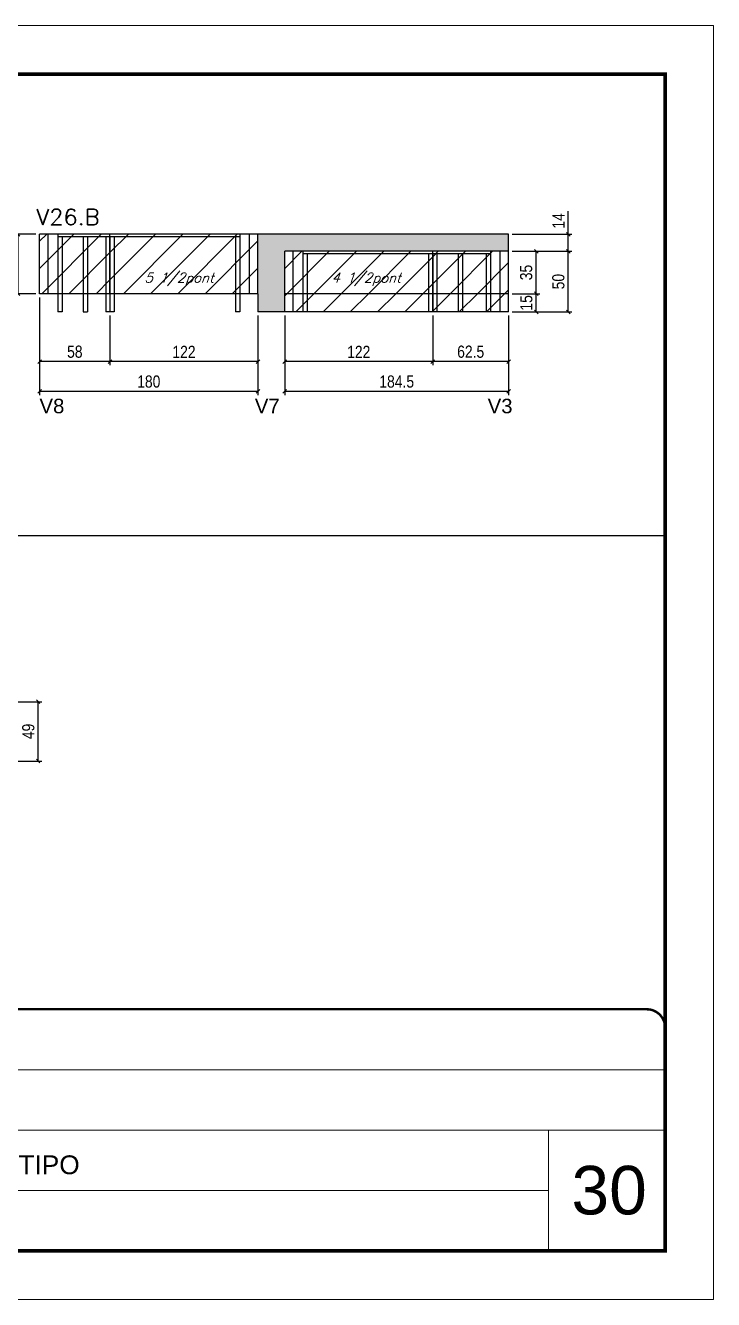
# Model space of a CAD drawing. Extents: x -10448 to -1189, y -11772 to 17235.
# Drawn here: x -7932 to -7365, y 7754 to 8804 of the extents above; entities that cross this region are included whole.
import ezdxf

# ---------------------------------------------------------------- set-up
doc = ezdxf.new("R2010")
doc.units = 0
doc.linetypes.add('CONTINUO', pattern=[0])
doc.linetypes.add('DASHED', pattern=[0.75, 0.5, -0.25])
for name, color, linetype in [('5', 5, 'Continuous'), ('COTA', 241, 'Continuous'), ('Painéis', 200, 'Continuous'), ('SARR_2.2x7', 40, 'Continuous'), ('SARR_3.5x7', 81, 'Continuous'), ('texto', 7, 'Continuous')]:
    doc.layers.add(name, color=color, linetype=linetype)
for name, color, linetype, lineweight in [('CARIMBO', 255, 'Continuous', 9), ('Folhas', 255, 'Continuous', 9), ('Hachura', 251, 'Continuous', 9), ('SARRAFO DE PRESSAO', 251, 'DASHED', 9), ('Texto Seção', 7, 'Continuous', 15)]:
    doc.layers.add(name, color=color, linetype=linetype, lineweight=lineweight)
doc.styles.add('ARIAL', font='arial.ttf')
doc.styles.add('COTA TECNICA', font='techl___.ttf', dxfattribs={"height": 10})
doc.styles.add('REGUA-120', font='ROMANS.shx', dxfattribs={"height": 15})
doc.styles.add('Romans', font='romans.shx')
doc.styles.get("Standard").update_dxf_attribs({"font": 'arial.ttf'})
doc.dimstyles.new('PAINEL', dxfattribs={"dimtxt": 10, "dimasz": 3, "dimexe": 3, "dimexo": 3, "dimgap": 3, "dimtad": 1, "dimdec": 1, "dimzin": 12, "dimdsep": 46, "dimtxsty": 'COTA TECNICA', "dimblk1": 'OBLIQUE', "dimblk2": 'OBLIQUE', "dimsah": 1, "dimcen": 0.9, "dimclrd": 4, "dimclre": 4, "dimclrt": 240, "dimadec": 1, "dimazin": 3, "dimtfac": 1, "dimtdec": 1, "dimtmove": 0, "dimatfit": 3, "dimfxl": 1, "dimtolj": 1, "dimtzin": 12, "dimarcsym": 0})
pattern_1 = [(45, (-137901.09, -16060.878), (-11.2253202, 11.2253202), [])]

# ---------------------------------------------------------------- blocks, each defined once
blk = doc.blocks.new('9999999999')
at = {"color": 30, "linetype": 'CONTINUO'}
for p, q in [((98564.6, 34379.6), (99584, 34379.6)), ((98564.6, 34329.8), (99488, 34329.8)), ((99584, 34329.8), (99488, 34329.8)), ((99488, 34329.8), (99488, 34230.2)), ((98564.6, 34280), (99488, 34280))]:
    blk.add_line(p, q, dxfattribs=at)
at = {"color": 30, "linetype": 'CONTINUO', "const_width": 2}
blk.add_lwpolyline([(99584, 34230.2), (99584, 34414.4, 0.414214), (99569, 34429.4), (98229, 34429.4, 0.414214), (98214, 34414.4), (98214, 34245.2, 0.414214), (98229, 34230.2), (99584, 34230.2)], format="xyb", dxfattribs=at)
at = {"layer": 'Folhas'}
blk.add_lwpolyline([(98139, 34190.2), (99624, 34190.2), (99624, 35240.2), (98139, 35240.2)], close=True, dxfattribs=at)
at = {"layer": 'Folhas', "color": 30, "const_width": 3}
blk.add_lwpolyline([(98214, 34230.2), (99584, 34230.2), (99584, 35200.2), (98214, 35200.2)], close=True, dxfattribs=at)
at = {"color": 7, "linetype": 'Continuous', "ltscale": 5, "style": 'ARIAL'}
blk.add_text('2°, 3° E PAVIMENTO TIPO', height=15.483, dxfattribs=at).set_placement((98837.7, 34293.5))
blk = doc.blocks.new('_Oblique')
at = {"color": 0, "linetype": 'ByBlock', "lineweight": -2}
blk.add_line((-0.5, -0.5), (0.5, 0.5), dxfattribs=at)
blk = doc.blocks.new('*D308')
at = {"layer": 'COTA', "color": 4, "linetype": 'ByBlock', "lineweight": -2, "transparency": 16777216}
for p, q in [((-7596.3, 8565.1), (-7596.3, 8524.2)), ((-7533.8, 8565.1), (-7533.8, 8524.2)), ((-7533.8, 8527.2), (-7596.3, 8527.2))]:
    blk.add_line(p, q, dxfattribs=at)
at = {"layer": 'Defpoints', "color": 0, "linetype": 'ByBlock', "transparency": 16777216}
for p in [(-7596.3, 8568.1), (-7533.8, 8568.1), (-7596.3, 8527.2)]:
    blk.add_point(p, dxfattribs=at)
at = {"layer": 'COTA', "color": 4, "linetype": 'ByBlock', "lineweight": -2, "transparency": 16777216, "xscale": 3, "yscale": 3, "zscale": 3, "rotation": 180}
blk.add_blockref('_Oblique', (-7596.3, 8527.2), dxfattribs=at)
at = {"layer": 'COTA', "color": 4, "linetype": 'ByBlock', "lineweight": -2, "transparency": 16777216, "xscale": 3, "yscale": 3, "zscale": 3}
blk.add_blockref('_Oblique', (-7533.8, 8527.2), dxfattribs=at)
at = {"layer": 'COTA', "color": 240, "linetype": 'ByBlock', "transparency": 16777216, "insert": (-7565, 8535.3), "char_height": 10, "attachment_point": 5, "style": 'COTA TECNICA'}
blk.add_mtext('\\A1;62.5', dxfattribs=at)
blk = doc.blocks.new('*D309')
at = {"layer": 'COTA', "color": 4, "linetype": 'ByBlock', "lineweight": -2, "transparency": 16777216}
for p, q in [((-7718.3, 8565.1), (-7718.3, 8524.2)), ((-7596.3, 8565.1), (-7596.3, 8524.2)), ((-7596.3, 8527.2), (-7718.3, 8527.2))]:
    blk.add_line(p, q, dxfattribs=at)
at = {"layer": 'Defpoints', "color": 0, "linetype": 'ByBlock', "transparency": 16777216}
for p in [(-7718.3, 8568.1), (-7596.3, 8568.1), (-7718.3, 8527.2)]:
    blk.add_point(p, dxfattribs=at)
at = {"layer": 'COTA', "color": 4, "linetype": 'ByBlock', "lineweight": -2, "transparency": 16777216, "xscale": 3, "yscale": 3, "zscale": 3, "rotation": 180}
blk.add_blockref('_Oblique', (-7718.3, 8527.2), dxfattribs=at)
at = {"layer": 'COTA', "color": 4, "linetype": 'ByBlock', "lineweight": -2, "transparency": 16777216, "xscale": 3, "yscale": 3, "zscale": 3}
blk.add_blockref('_Oblique', (-7596.3, 8527.2), dxfattribs=at)
at = {"layer": 'COTA', "color": 240, "linetype": 'ByBlock', "transparency": 16777216, "insert": (-7657.3, 8535.2), "char_height": 10, "attachment_point": 5, "style": 'COTA TECNICA'}
blk.add_mtext('\\A1;122', dxfattribs=at)
blk = doc.blocks.new('*D1385')
at = {"layer": 'COTA', "color": 4, "linetype": 'ByBlock', "lineweight": -2, "transparency": 16777216}
for p, q in [((-7718.3, 8565.1), (-7718.3, 8499.6)), ((-7533.8, 8565.1), (-7533.8, 8499.6)), ((-7533.8, 8502.6), (-7718.3, 8502.6))]:
    blk.add_line(p, q, dxfattribs=at)
at = {"layer": 'Defpoints', "color": 0, "linetype": 'ByBlock', "transparency": 16777216}
for p in [(-7718.3, 8568.1), (-7533.8, 8568.1), (-7718.3, 8502.6)]:
    blk.add_point(p, dxfattribs=at)
at = {"layer": 'COTA', "color": 4, "linetype": 'ByBlock', "lineweight": -2, "transparency": 16777216, "xscale": 3, "yscale": 3, "zscale": 3, "rotation": 180}
blk.add_blockref('_Oblique', (-7718.3, 8502.6), dxfattribs=at)
at = {"layer": 'COTA', "color": 4, "linetype": 'ByBlock', "lineweight": -2, "transparency": 16777216, "xscale": 3, "yscale": 3, "zscale": 3}
blk.add_blockref('_Oblique', (-7533.8, 8502.6), dxfattribs=at)
at = {"layer": 'COTA', "color": 240, "linetype": 'ByBlock', "transparency": 16777216, "insert": (-7626, 8510.7), "char_height": 10, "attachment_point": 5, "style": 'COTA TECNICA'}
blk.add_mtext('\\A1;184.5', dxfattribs=at)
blk = doc.blocks.new('*D310')
at = {"layer": 'COTA', "color": 4, "linetype": 'ByBlock', "lineweight": -2, "transparency": 16777216}
for p, q in [((-7862.4, 8565.1), (-7862.4, 8524.2)), ((-7740.4, 8565.1), (-7740.4, 8524.2)), ((-7740.4, 8527.2), (-7862.4, 8527.2))]:
    blk.add_line(p, q, dxfattribs=at)
at = {"layer": 'Defpoints', "color": 0, "linetype": 'ByBlock', "transparency": 16777216}
for p in [(-7862.4, 8568.1), (-7740.4, 8568.1), (-7862.4, 8527.2)]:
    blk.add_point(p, dxfattribs=at)
at = {"layer": 'COTA', "color": 4, "linetype": 'ByBlock', "lineweight": -2, "transparency": 16777216, "xscale": 3, "yscale": 3, "zscale": 3, "rotation": 180}
blk.add_blockref('_Oblique', (-7862.4, 8527.2), dxfattribs=at)
at = {"layer": 'COTA', "color": 4, "linetype": 'ByBlock', "lineweight": -2, "transparency": 16777216, "xscale": 3, "yscale": 3, "zscale": 3}
blk.add_blockref('_Oblique', (-7740.4, 8527.2), dxfattribs=at)
at = {"layer": 'COTA', "color": 240, "linetype": 'ByBlock', "transparency": 16777216, "insert": (-7801.4, 8535.2), "char_height": 10, "attachment_point": 5, "style": 'COTA TECNICA'}
blk.add_mtext('\\A1;122', dxfattribs=at)
blk = doc.blocks.new('*D311')
at = {"layer": 'COTA', "color": 4, "linetype": 'ByBlock', "lineweight": -2, "transparency": 16777216}
for p, q in [((-7920.4, 8580.1), (-7920.4, 8524.2)), ((-7862.4, 8565.1), (-7862.4, 8524.2)), ((-7862.4, 8527.2), (-7920.4, 8527.2))]:
    blk.add_line(p, q, dxfattribs=at)
at = {"layer": 'Defpoints', "color": 0, "linetype": 'ByBlock', "transparency": 16777216}
for p in [(-7920.4, 8583.1), (-7862.4, 8568.1), (-7920.4, 8527.2)]:
    blk.add_point(p, dxfattribs=at)
at = {"layer": 'COTA', "color": 4, "linetype": 'ByBlock', "lineweight": -2, "transparency": 16777216, "xscale": 3, "yscale": 3, "zscale": 3, "rotation": 180}
blk.add_blockref('_Oblique', (-7920.4, 8527.2), dxfattribs=at)
at = {"layer": 'COTA', "color": 4, "linetype": 'ByBlock', "lineweight": -2, "transparency": 16777216, "xscale": 3, "yscale": 3, "zscale": 3}
blk.add_blockref('_Oblique', (-7862.4, 8527.2), dxfattribs=at)
at = {"layer": 'COTA', "color": 240, "linetype": 'ByBlock', "transparency": 16777216, "insert": (-7891.4, 8535.3), "char_height": 10, "attachment_point": 5, "style": 'COTA TECNICA'}
blk.add_mtext('\\A1;58', dxfattribs=at)
blk = doc.blocks.new('*D312')
at = {"layer": 'COTA', "color": 4, "linetype": 'ByBlock', "lineweight": -2, "transparency": 16777216}
for p, q in [((-7920.4, 8580.1), (-7920.4, 8499.6)), ((-7740.4, 8565.1), (-7740.4, 8499.6)), ((-7740.4, 8502.6), (-7920.4, 8502.6))]:
    blk.add_line(p, q, dxfattribs=at)
at = {"layer": 'Defpoints', "color": 0, "linetype": 'ByBlock', "transparency": 16777216}
for p in [(-7920.4, 8583.1), (-7740.4, 8568.1), (-7920.4, 8502.6)]:
    blk.add_point(p, dxfattribs=at)
at = {"layer": 'COTA', "color": 4, "linetype": 'ByBlock', "lineweight": -2, "transparency": 16777216, "xscale": 3, "yscale": 3, "zscale": 3, "rotation": 180}
blk.add_blockref('_Oblique', (-7920.4, 8502.6), dxfattribs=at)
at = {"layer": 'COTA', "color": 4, "linetype": 'ByBlock', "lineweight": -2, "transparency": 16777216, "xscale": 3, "yscale": 3, "zscale": 3}
blk.add_blockref('_Oblique', (-7740.4, 8502.6), dxfattribs=at)
at = {"layer": 'COTA', "color": 240, "linetype": 'ByBlock', "transparency": 16777216, "insert": (-7830.4, 8510.7), "char_height": 10, "attachment_point": 5, "style": 'COTA TECNICA'}
blk.add_mtext('\\A1;180', dxfattribs=at)
blk = doc.blocks.new('*D313')
at = {"layer": 'COTA', "color": 4, "linetype": 'ByBlock', "lineweight": -2, "transparency": 16777216}
for p, q in [((-7530.8, 8618.1), (-7481.6, 8618.1)), ((-7484.6, 8568.1), (-7484.6, 8618.1)), ((-7530.8, 8568.1), (-7481.6, 8568.1))]:
    blk.add_line(p, q, dxfattribs=at)
at = {"layer": 'Defpoints', "color": 0, "linetype": 'ByBlock', "transparency": 16777216}
for p in [(-7533.8, 8618.1), (-7484.6, 8618.1), (-7533.8, 8568.1)]:
    blk.add_point(p, dxfattribs=at)
at = {"layer": 'COTA', "color": 4, "linetype": 'ByBlock', "lineweight": -2, "transparency": 16777216, "xscale": 3, "yscale": 3, "zscale": 3}
for p, rotation in [((-7484.6, 8618.1), 90), ((-7484.6, 8568.1), 270)]:
    blk.add_blockref('_Oblique', p, dxfattribs=dict(at, rotation=rotation))
at = {"layer": 'COTA', "color": 240, "linetype": 'ByBlock', "transparency": 16777216, "insert": (-7492.7, 8593.1), "char_height": 10, "attachment_point": 5, "rotation": 90, "style": 'COTA TECNICA'}
blk.add_mtext('\\A1;50', dxfattribs=at)
blk = doc.blocks.new('*D314')
at = {"layer": 'COTA', "color": 4, "linetype": 'ByBlock', "lineweight": -2, "transparency": 16777216}
for p, q in [((-7530.8, 8583.1), (-7508, 8583.1)), ((-7511, 8568.1), (-7511, 8583.1)), ((-7530.8, 8568.1), (-7508, 8568.1))]:
    blk.add_line(p, q, dxfattribs=at)
at = {"layer": 'Defpoints', "color": 0, "linetype": 'ByBlock', "transparency": 16777216}
for p in [(-7533.8, 8583.1), (-7511, 8583.1), (-7533.8, 8568.1)]:
    blk.add_point(p, dxfattribs=at)
at = {"layer": 'COTA', "color": 4, "linetype": 'ByBlock', "lineweight": -2, "transparency": 16777216, "xscale": 3, "yscale": 3, "zscale": 3}
for p, rotation in [((-7511, 8583.1), 90), ((-7511, 8568.1), 270)]:
    blk.add_blockref('_Oblique', p, dxfattribs=dict(at, rotation=rotation))
at = {"layer": 'COTA', "color": 240, "linetype": 'ByBlock', "transparency": 16777216, "insert": (-7519.1, 8575.6), "char_height": 10, "attachment_point": 5, "rotation": 90, "style": 'COTA TECNICA'}
blk.add_mtext('\\A1;15', dxfattribs=at)
blk = doc.blocks.new('*D315')
at = {"layer": 'COTA', "color": 4, "linetype": 'ByBlock', "lineweight": -2, "transparency": 16777216}
for p, q in [((-7530.8, 8618.1), (-7508, 8618.1)), ((-7511, 8583.1), (-7511, 8618.1)), ((-7530.8, 8583.1), (-7508, 8583.1))]:
    blk.add_line(p, q, dxfattribs=at)
at = {"layer": 'Defpoints', "color": 0, "linetype": 'ByBlock', "transparency": 16777216}
for p in [(-7533.8, 8618.1), (-7511, 8618.1), (-7533.8, 8583.1)]:
    blk.add_point(p, dxfattribs=at)
at = {"layer": 'COTA', "color": 4, "linetype": 'ByBlock', "lineweight": -2, "transparency": 16777216, "xscale": 3, "yscale": 3, "zscale": 3}
for p, rotation in [((-7511, 8618.1), 90), ((-7511, 8583.1), 270)]:
    blk.add_blockref('_Oblique', p, dxfattribs=dict(at, rotation=rotation))
at = {"layer": 'COTA', "color": 240, "linetype": 'ByBlock', "transparency": 16777216, "insert": (-7519.2, 8600.6), "char_height": 10, "attachment_point": 5, "rotation": 90, "style": 'COTA TECNICA'}
blk.add_mtext('\\A1;35', dxfattribs=at)
blk = doc.blocks.new('*D1386')
at = {"layer": 'COTA', "color": 4, "linetype": 'ByBlock', "lineweight": -2, "transparency": 16777216}
for p, q in [((-7484.6, 8632.1), (-7484.6, 8651.2)), ((-7530.8, 8632.1), (-7481.6, 8632.1)), ((-7484.6, 8618.1), (-7484.6, 8632.1)), ((-7530.8, 8618.1), (-7481.6, 8618.1))]:
    blk.add_line(p, q, dxfattribs=at)
at = {"layer": 'Defpoints', "color": 0, "linetype": 'ByBlock', "transparency": 16777216}
for p in [(-7533.8, 8632.1), (-7484.6, 8632.1), (-7533.8, 8618.1)]:
    blk.add_point(p, dxfattribs=at)
at = {"layer": 'COTA', "color": 4, "linetype": 'ByBlock', "lineweight": -2, "transparency": 16777216, "xscale": 3, "yscale": 3, "zscale": 3}
for p, rotation in [((-7484.6, 8632.1), 90), ((-7484.6, 8618.1), 270)]:
    blk.add_blockref('_Oblique', p, dxfattribs=dict(at, rotation=rotation))
at = {"layer": 'COTA', "color": 240, "linetype": 'ByBlock', "transparency": 16777216, "insert": (-7492.6, 8643.2), "char_height": 10, "attachment_point": 5, "rotation": 90, "style": 'COTA TECNICA'}
blk.add_mtext('\\A1;14', dxfattribs=at)
blk = doc.blocks.new('*D1387')
at = {"layer": 'COTA', "color": 4, "linetype": 'ByBlock', "lineweight": -2, "transparency": 16777216}
for p, q in [((-7923.4, 8632.1), (-7941.3, 8632.1)), ((-7938.3, 8632.1), (-7938.3, 8583.1)), ((-7923.4, 8583.1), (-7941.3, 8583.1))]:
    blk.add_line(p, q, dxfattribs=at)
at = {"layer": 'Defpoints', "color": 0, "linetype": 'ByBlock', "transparency": 16777216}
for p in [(-7920.4, 8632.1), (-7938.3, 8583.1), (-7920.4, 8583.1)]:
    blk.add_point(p, dxfattribs=at)
at = {"layer": 'COTA', "color": 4, "linetype": 'ByBlock', "lineweight": -2, "transparency": 16777216, "xscale": 3, "yscale": 3, "zscale": 3}
for p, rotation in [((-7938.3, 8632.1), 90), ((-7938.3, 8583.1), 270)]:
    blk.add_blockref('_Oblique', p, dxfattribs=dict(at, rotation=rotation))
at = {"layer": 'COTA', "color": 240, "linetype": 'ByBlock', "transparency": 16777216, "insert": (-7946.4, 8607.6), "char_height": 10, "attachment_point": 5, "rotation": 90, "style": 'COTA TECNICA'}
blk.add_mtext('\\A1;49', dxfattribs=at)
blk = doc.blocks.new('*D491')
at = {"layer": 'COTA', "color": 4, "linetype": 'ByBlock', "lineweight": -2, "transparency": 16777216}
for p, q in [((-7965.7, 8246.9), (-7918.6, 8246.9)), ((-7921.6, 8197.9), (-7921.6, 8246.9)), ((-7965.7, 8197.9), (-7918.6, 8197.9))]:
    blk.add_line(p, q, dxfattribs=at)
at = {"layer": 'Defpoints', "color": 0, "linetype": 'ByBlock', "transparency": 16777216}
for p in [(-7968.7, 8246.9), (-7921.6, 8246.9), (-7968.7, 8197.9)]:
    blk.add_point(p, dxfattribs=at)
at = {"layer": 'COTA', "color": 4, "linetype": 'ByBlock', "lineweight": -2, "transparency": 16777216, "xscale": 3, "yscale": 3, "zscale": 3}
for p, rotation in [((-7921.6, 8246.9), 90), ((-7921.6, 8197.9), 270)]:
    blk.add_blockref('_Oblique', p, dxfattribs=dict(at, rotation=rotation))
at = {"layer": 'COTA', "color": 240, "linetype": 'ByBlock', "transparency": 16777216, "insert": (-7929.7, 8222.4), "char_height": 10, "attachment_point": 5, "rotation": 90, "style": 'COTA TECNICA'}
blk.add_mtext('\\A1;49', dxfattribs=at)

msp = doc.modelspace()

# ---------------------------------------------------------------- hatches: boundary and pattern name
at = {"layer": 'COTA', "linetype": 'ByBlock'}
h = msp.add_hatch(dxfattribs=at)
h.set_pattern_fill('AR-CONC', color=256, scale=0.03)
h.set_pattern_definition([(50, (-139499.5907, -12249.865), (5.46554007, -0.47817257), [0.5715, -6.2865]), (355, (-139499.591, -12249.865), (-1.05730264, 5.73170536), [0.4572, -5.02921753]), (100.4514447, (-139499.1353, -12249.9047), (4.40823741, 5.25353256), [0.48570026, -5.34270734]), (46.1842, (-139499.591, -12248.341), (8.13237123, -1.26126984), [0.85725, -9.42975]), (96.6355576, (-139498.913, -12248.446), (7.122124, 7.42278374), [0.7285507, -8.01406824]), (351.184151, (-139499.591, -12248.341), (7.122124, 7.42278374), [0.685799, -7.54379196]), (21, (-139498.8287, -12248.722), (4.54843174, -3.06795595), [0.5715, -6.2865]), (326, (-139498.829, -12248.722), (1.85406085, 5.52563898), [0.4572, -5.0292]), (71.451445, (-139498.4497, -12248.9775), (6.40249258, 2.45768307), [0.48570026, -5.34269813]), (37.5, (-139499.5907, -12249.8648), (0.092658098, 2.536651166), [0, -4.96824, 0, -5.1054, 0, -5.04825]), (7.5, (-139499.5907, -12249.8648), (2.004589875, 3.005417245), [0, -2.91084, 0, -4.85394, 0, -1.92405]), (327.5, (-139501.29, -12249.8648), (4.067717855, -0.17186232), [0, -1.905, 0, -5.9436, 0, -7.8867]), (317.5, (-139502.052, -12249.865), (4.44387544, 0.76279473), [0, -2.4765, 0, -3.94716, 0, -5.6007])])
h.paths.add_polyline_path([(-7718.28, 8568.11), (-7718.28, 8618.11), (-7533.78, 8618.11), (-7533.78, 8632.11), (-7740.39, 8632.11), (-7740.39, 8568.11)])
at = {"layer": 'Hachura', "linetype": 'ByBlock'}
h = msp.add_hatch(dxfattribs=at)
h.set_pattern_fill('ANSI31', color=256, scale=5)
h.set_pattern_definition(pattern_1)
h.paths.add_polyline_path([(-7862.39, 8632.11), (-7920.39, 8632.11), (-7920.39, 8583.11), (-7862.39, 8583.11)])
h = msp.add_hatch(dxfattribs=at)
h.set_pattern_fill('ANSI31', color=256, scale=5)
h.set_pattern_definition(pattern_1)
h.paths.add_polyline_path([(-7740.39, 8632.11), (-7862.39, 8632.11), (-7862.39, 8583.11), (-7740.39, 8583.11)])
h = msp.add_hatch(dxfattribs=at)
h.set_pattern_fill('ANSI31', color=256, scale=5)
h.set_pattern_definition(pattern_1)
h.paths.add_polyline_path([(-7718.28, 8618.11), (-7718.28, 8583.11), (-7596.28, 8583.11), (-7596.28, 8618.11)])
h = msp.add_hatch(dxfattribs=at)
h.set_pattern_fill('ANSI31', color=256, scale=5)
h.set_pattern_definition(pattern_1)
h.paths.add_polyline_path([(-7596.28, 8618.11), (-7596.28, 8583.11), (-7533.78, 8583.11), (-7533.78, 8618.11)])
h = msp.add_hatch(dxfattribs=at)
h.set_pattern_fill('ANSI31', color=256, scale=5)
h.set_pattern_definition(pattern_1)
h.paths.add_polyline_path([(-7718.28, 8583.11), (-7718.28, 8568.11), (-7596.28, 8568.11), (-7596.28, 8583.11)])
h = msp.add_hatch(dxfattribs=at)
h.set_pattern_fill('ANSI31', color=256, scale=5)
h.set_pattern_definition(pattern_1)
h.paths.add_polyline_path([(-7533.78, 8568.11), (-7533.78, 8583.11), (-7596.28, 8583.11), (-7596.28, 8568.11)])

# ---------------------------------------------------------------- linework, layer by layer
at = {"layer": 'COTA', "linetype": 'ByBlock'}
for p, q in [((-8774.78, 8764.2), (-7404.78, 8764.2)), ((-7533.78, 8632.11), (-7740.39, 8632.11)), ((-7533.78, 8618.11), (-7533.78, 8632.11)), ((-7740.39, 8583.11), (-7740.39, 8568.11)), ((-7718.28, 8568.11), (-7740.39, 8568.11)), ((-8774.78, 8383.77), (-7404.78, 8383.77))]:
    msp.add_line(p, q, dxfattribs=at)
at = {"layer": 'Painéis', "linetype": 'ByBlock'}
for p, q in [((-7740.39, 8632.11), (-7920.39, 8632.11)), ((-7920.39, 8583.11), (-7920.39, 8632.11)), ((-7862.39, 8583.11), (-7862.39, 8632.11)), ((-7740.39, 8583.11), (-7740.39, 8632.11)), ((-7533.78, 8618.11), (-7718.28, 8618.11)), ((-7718.28, 8568.11), (-7718.28, 8618.11)), ((-7596.28, 8568.11), (-7596.28, 8618.11)), ((-7533.78, 8568.11), (-7533.78, 8618.11)), ((-7740.39, 8583.11), (-7920.39, 8583.11)), ((-7533.78, 8583.11), (-7718.28, 8583.11)), ((-7533.78, 8568.11), (-7718.28, 8568.11))]:
    msp.add_line(p, q, dxfattribs=at)
at = {"layer": 'SARR_2.2x7', "linetype": 'Continuous'}
for p, q in [((-7913.39, 8583.11), (-7913.39, 8632.11)), ((-7747.39, 8583.11), (-7747.39, 8632.11)), ((-7862.39, 8629.91), (-7905.39, 8629.91)), ((-7755.39, 8629.91), (-7862.39, 8629.91)), ((-7711.28, 8568.11), (-7711.28, 8618.11)), ((-7596.28, 8615.91), (-7703.28, 8615.91)), ((-7548.78, 8615.91), (-7596.28, 8615.91)), ((-7540.78, 8568.11), (-7540.78, 8618.11))]:
    msp.add_line(p, q, dxfattribs=at)
at = {"layer": 'SARR_3.5x7'}
for p, q in [((-7905.39, 8632.11), (-7905.39, 8568.11)), ((-7755.39, 8632.11), (-7755.39, 8568.11)), ((-7901.89, 8629.91), (-7901.89, 8568.11)), ((-7884.44, 8629.91), (-7884.44, 8568.11)), ((-7880.94, 8629.91), (-7880.94, 8568.11)), ((-7865.89, 8629.91), (-7865.89, 8568.11)), ((-7862.39, 8629.91), (-7862.39, 8568.11)), ((-7858.89, 8629.91), (-7858.89, 8568.11)), ((-7758.89, 8629.91), (-7758.89, 8568.11)), ((-7703.28, 8618.11), (-7703.28, 8568.11)), ((-7699.78, 8615.91), (-7699.78, 8568.11)), ((-7599.78, 8615.91), (-7599.78, 8568.11)), ((-7596.28, 8615.91), (-7596.28, 8568.11)), ((-7592.78, 8615.91), (-7592.78, 8568.11)), ((-7575.26, 8615.91), (-7575.26, 8568.11)), ((-7571.76, 8615.91), (-7571.76, 8568.11)), ((-7552.28, 8615.91), (-7552.28, 8568.11)), ((-7548.78, 8618.11), (-7548.78, 8568.11)), ((-7901.89, 8568.11), (-7905.39, 8568.11)), ((-7884.44, 8568.11), (-7880.94, 8568.11)), ((-7862.39, 8568.11), (-7865.89, 8568.11)), ((-7858.89, 8568.11), (-7862.39, 8568.11)), ((-7755.39, 8568.11), (-7758.89, 8568.11)), ((-7699.78, 8568.11), (-7703.28, 8568.11)), ((-7596.28, 8568.11), (-7599.78, 8568.11)), ((-7592.78, 8568.11), (-7596.28, 8568.11)), ((-7548.78, 8568.11), (-7552.28, 8568.11))]:
    msp.add_line(p, q, dxfattribs=at)

# ---------------------------------------------------------------- block references
at = {"layer": 'SARRAFO DE PRESSAO', "color": 6, "linetype": 'ByBlock'}
msp.add_blockref('9999999999', (-106988.76, -26436), dxfattribs=at)

# ---------------------------------------------------------------- texts
at = {"layer": '5', "linetype": 'Continuous'}
for s, p in [('V8', (-7920.51, 8484.59)), ('V7', (-7742.96, 8484.59)), ('V3', (-7551, 8484.59))]:
    msp.add_text(s, height=12, rotation=359.99996, dxfattribs=at).set_placement(p)
at = {"layer": 'CARIMBO', "style": 'ARIAL'}
msp.add_text('30', height=40, dxfattribs=at).set_placement((-7481.92, 7824.35))
at = {"layer": 'texto', "color": 2, "char_height": 8, "attachment_point": 5, "style": 'Romans'}
for s, insert in [('{\\Q19;\\C256;5 1/2pont}', (-7805.39, 8595.04)), ('{\\Q19;\\C256;4 1/2pont}', (-7651.16, 8595.04))]:
    msp.add_mtext(s, dxfattribs=dict(at, insert=insert))
at = {"layer": 'Texto Seção', "style": 'REGUA-120', "width": 1.05}
msp.add_text('V26.B', height=13, dxfattribs=at).set_placement((-7922.98, 8639.83))

# ---------------------------------------------------------------- dimensions: what is measured, and where the dimension line sits
at = {"layer": 'COTA', "linetype": 'ByBlock'}
for base, p1, p2, angle, picture, middle in [((-7484.58, 8632.11), (-7533.78, 8618.11), (-7533.78, 8632.11), 90, '*D1386', (-7492.65, 8643.16)), ((-7938.26, 8583.11), (-7920.39, 8632.11), (-7920.39, 8583.11), 90, '*D1387', (-7946.36, 8607.61)), ((-7484.58, 8618.11), (-7533.78, 8568.11), (-7533.78, 8618.11), 90, '*D313', (-7492.69, 8593.11)), ((-7920.39, 8527.15), (-7862.39, 8568.11), (-7920.39, 8583.11), 180, '*D311', (-7891.39, 8535.28)), ((-7920.39, 8502.61), (-7740.39, 8568.11), (-7920.39, 8583.11), 180, '*D312', (-7830.39, 8510.73)), ((-7862.39, 8527.15), (-7740.39, 8568.11), (-7862.39, 8568.11), 180, '*D310', (-7801.39, 8535.21)), ((-7718.28, 8527.15), (-7596.28, 8568.11), (-7718.28, 8568.11), 180, '*D309', (-7657.28, 8535.21)), ((-7718.28, 8502.61), (-7533.78, 8568.11), (-7718.28, 8568.11), 180, '*D1385', (-7626.03, 8510.74)), ((-7596.28, 8527.15), (-7533.78, 8568.11), (-7596.28, 8568.11), 180, '*D308', (-7565.03, 8535.26)), ((-7921.6, 8246.86), (-7968.75, 8197.86), (-7968.75, 8246.86), 90, '*D491', (-7929.7, 8222.36))]:
    dim = msp.add_linear_dim(base=base, p1=p1, p2=p2, angle=angle, dimstyle='PAINEL', dxfattribs=at)
    dim.commit()
    dim.dimension.update_dxf_attribs({"geometry": picture, "text_midpoint": middle})
dim = msp.add_linear_dim(base=(-7510.97, 8618.11), p1=(-7533.78, 8583.11), p2=(-7533.78, 8618.11), angle=90, dimstyle='PAINEL', override={"dimtmove": 1}, dxfattribs=at)
dim.commit()
dim.dimension.update_dxf_attribs({"geometry": '*D315', "text_midpoint": (-7519.19, 8600.61)})
dim = msp.add_linear_dim(base=(-7510.97, 8583.11), p1=(-7533.78, 8568.11), p2=(-7533.78, 8583.11), angle=90, dimstyle='PAINEL', dxfattribs=at)
dim.commit()
dim.dimension.update_dxf_attribs({"geometry": '*D314', "text_midpoint": (-7510.97, 8575.61), "dimtype": 160})

doc.saveas('drawing.dxf')
